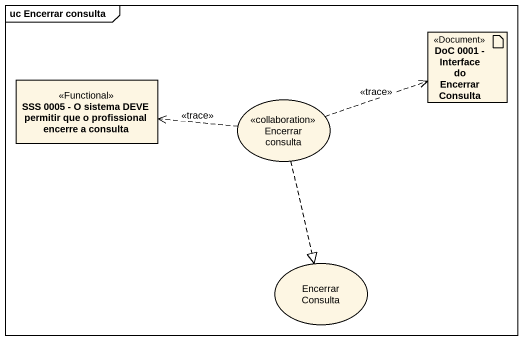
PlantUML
@startuml
mainframe uc Encerrar consulta
allowmixing
hide circle
hide empty members
artifact "DoC 0001 - Interface do Encerrar Consulta" as DoC_0001_Interface_do <<Document>>
class "SSS 0005 - O sistema DEVE permitir que o profissional encerre a consulta" as SSS_0005_O_sistema_DEVE <<Functional>>
usecase "Encerrar consulta" as Encerrar_consulta <<collaboration>>
usecase "Encerrar Consulta" as Encerrar_Consulta
Encerrar_consulta .right.> DoC_0001_Interface_do : <<trace>>
Encerrar_consulta .left.> SSS_0005_O_sistema_DEVE : <<trace>>
Encerrar_consulta ..|> Encerrar_Consulta
@enduml
